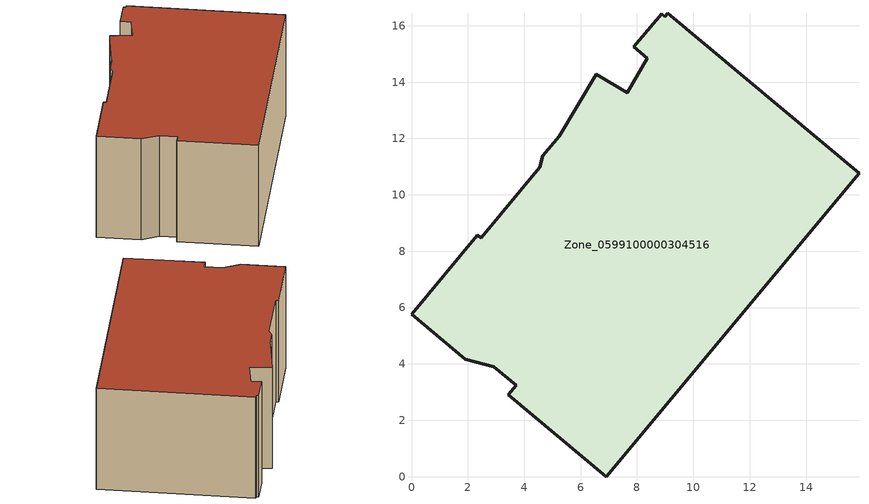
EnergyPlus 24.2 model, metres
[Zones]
Zone_0599100000304516
 floor ground (C_G): 4.67,11.39 5.24,12.08 6.56,14.28 7.65,13.63 8.37,14.84 7.89,15.25 8.87,16.42 8.99,16.32 9.09,16.44 15.88,10.76 6.92,0 3.43,2.9 3.71,3.24 2.93,3.91 1.91,4.17 0,5.76 2.33,8.56 2.47,8.48 4.55,10.98 z0
 wall outside (C_F): 9.09,16.44 8.99,16.32 8.87,16.42 7.89,15.25 8.37,14.84 7.65,13.63 6.56,14.28 5.24,12.08 4.67,11.39 4.55,10.98 2.47,8.48 2.33,8.56 0,5.76 1.91,4.17 2.93,3.91 3.71,3.24 3.43,2.9 6.92,0 15.88,10.76 9.09,16.44 z0:6.5
 roof outside (C_R): 15.88,10.76 9.09,16.44 8.99,16.32 8.87,16.42 7.89,15.25 8.37,14.84 7.65,13.63 6.56,14.28 5.24,12.08 4.67,11.39 4.55,10.98 2.47,8.48 2.33,8.56 0,5.76 1.91,4.17 2.93,3.91 3.71,3.24 3.43,2.9 6.92,0 z6.5
[BUILDING]
Pand.0599100000304516: North Axis=0; Terrain=City; Loads Convergence Tolerance Value=0.04; Temperature Convergence Tolerance Value=0.4; Solar Distribution=FullExterior; Maximum Number of Warmup Days=25; Minimum Number of Warmup Days=1
[Site:Location]
Rotterdam.The.Hague.AP_ZH_NLD Design_Conditions: Latitude=51.96; Longitude=4.45; Time Zone=1; Elevation=-4.5
[SITE:GROUNDTEMPERATURE:BUILDINGSURFACE]
18, 18, 18, 18, 18, 18, 18, 18, 18, 18, 18, 18
[MATERIAL] Thermal Absorptance=0.9; Solar Absorptance=0.7; Visible Absorptance=0.7
Name | Roughness | Thickness | Conductivity | Density | Specific Heat
G.D.1992-2005 | MediumSmooth | 0.15 | 0.06 | 540 | 1210
F.D.1992-2005 | Rough | 0.3 | 0.12 | 1920 | 840
R.D.1992-2005 | MediumRough | 0.2 | 0.08 | 1500 | 1000
[CONSTRUCTION]
C_G: G.D.1992-2005
C_F: F.D.1992-2005
C_R: R.D.1992-2005
[ZONE]
Zone_0599100000304516: Type=1; Multiplier=1; Ceiling Height=Autocalculate; Volume=Autocalculate; Floor Area=autocalculate; Part of Total Floor Area=Yes
[ZONEINFILTRATION:DESIGNFLOWRATE]
Infil_Zone_0599100000304516: Zone or ZoneList or Space or SpaceList=Zone_0599100000304516; Schedule=AlwaysOn; Design Flow Rate Calculation Method=Flow/Area; Flow Rate per Floor Area=0.0021; Constant Term Coefficient=1; Temperature Term Coefficient=0; Velocity Term Coefficient=0; Velocity Squared Term Coefficient=0
[HVACTEMPLATE:ZONE:IDEALLOADSAIRSYSTEM]
Zone_0599100000304516: Maximum Heating Supply Air Temperature=50; Minimum Cooling Supply Air Temperature=13; Maximum Heating Supply Air Humidity Ratio=0.0156; Minimum Cooling Supply Air Humidity Ratio=0.0077; Heating Limit=NoLimit; Cooling Limit=NoLimit; Dehumidification Control Type=ConstantSensibleHeatRatio; Cooling Sensible Heat Ratio=0.7; Dehumidification Setpoint=60; Humidification Control Type=None; Humidification Setpoint=30; Outdoor Air Method=None; Outdoor Air Flow Rate per Person=0.00944; Outdoor Air Flow Rate per Zone Floor Area=0; Outdoor Air Flow Rate per Zone=0; Demand Controlled Ventilation Type=None; Outdoor Air Economizer Type=NoEconomizer; Heat Recovery Type=None; Sensible Heat Recovery Effectiveness=0.7; Latent Heat Recovery Effectiveness=0.65
[ZONECONTROL:THERMOSTAT]
ThermostatControl_Zone_0599100000304516: Zone or ZoneList=Zone_0599100000304516; Control Type Schedule=DualSetpointControlType; Control 1=Thermostat_Zone_0599100000304516; Temperature Difference Between Cutout And Setpoint=0
[THERMOSTATSETPOINT:DUALSETPOINT]
Thermostat_Zone_0599100000304516: Heating Setpoint Temperature Schedule=HeatingSetpoint_Zone_0599100000304516; Cooling Setpoint Temperature Schedule=CoolingSetpoint_Zone_0599100000304516
[SCHEDULE:COMPACT]
HeatingSetpoint_Zone_0599100000304516: Through: 12/31, For: AllDays, Until: 24:00, 21
CoolingSetpoint_Zone_0599100000304516: Through: 12/31, For: AllDays, Until: 24:00, 24
DualSetpointControlType: Through: 12/31, For: AllDays, Until: 24:00, 4
AlwaysOn: Through: 12/31, For: AllDays, Until: 24:00, 1
